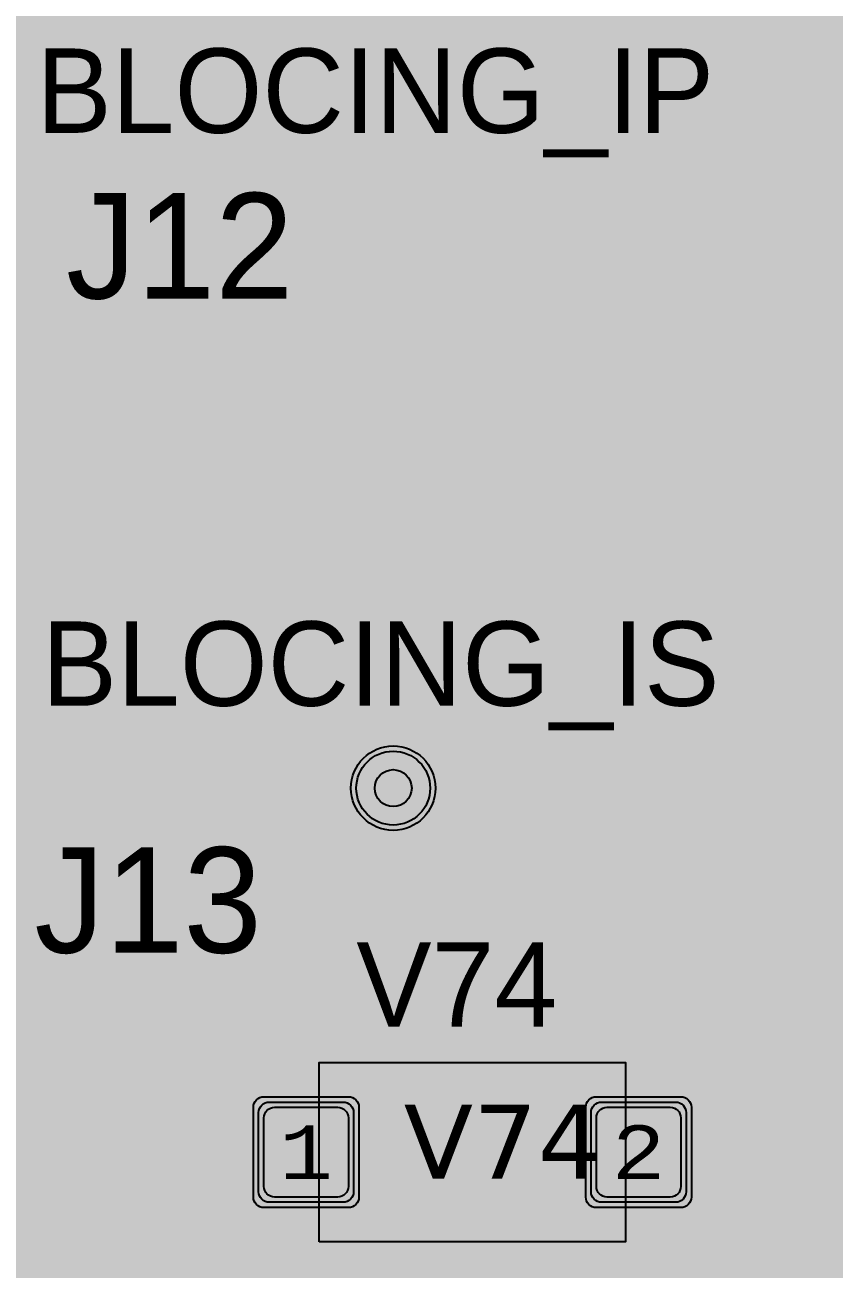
# Model space of a CAD drawing. Extents: x -28 to 199, y -61 to 255.
# Drawn here: x 140.01 to 147.68, y 174.64 to 186.43 of the extents above; entities that cross this region are included whole.
import ezdxf
from ezdxf.enums import TextEntityAlignment as Align

# ---------------------------------------------------------------- set-up
doc = ezdxf.new("R2010")
doc.units = 0
doc.header["$MEASUREMENT"] = 0
for name, color, linetype in [('ASSEMBLY_OUTLINES_TOP', 102, 'CONTINUOUS'), ('ASSEMBLY_PART_NUMBERS_TOP', 102, 'CONTINUOUS'), ('ASSEMBLY_REF_DES_TOP', 102, 'CONTINUOUS'), ('DRILL_DRAWING', 21, 'CONTINUOUS'), ('GENERATED_SILKSCREEN_TOP', 140, 'CONTINUOUS'), ('PART_PADS_SMD_TOP', 150, 'CONTINUOUS'), ('PIN_NUMBERS_BTM', 8, 'CONTINUOUS'), ('PIN_NUMBERS_TOP', 8, 'CONTINUOUS'), ('PLACEMENT_OUTLINES_TOP', 130, 'CONTINUOUS'), ('PLANE_DATA_LAYER_BOTTOM', 10, 'CONTINUOUS'), ('PLANE_DATA_LAYER_TOP', 150, 'CONTINUOUS'), ('PLANE_SHAPES_LAYER_2', 230, 'CONTINUOUS'), ('PLANE_SHAPES_LAYER_3', 81, 'CONTINUOUS'), ('PLANE_SHAPES_LAYER_BOTTOM', 10, 'CONTINUOUS'), ('PLANE_SHAPES_LAYER_TOP', 150, 'CONTINUOUS'), ('SILKSCREEN_OUTLINES_TOP', 150, 'CONTINUOUS'), ('SILKSCREEN_REF_DES_TOP', 150, 'CONTINUOUS'), ('SOLDERMASK_PADS_TOP', 180, 'CONTINUOUS'), ('SOLDERPASTE_PADS_TOP', 180, 'CONTINUOUS'), ('TRACES_LAYER_2', 230, 'CONTINUOUS'), ('TRACES_LAYER_3', 81, 'CONTINUOUS'), ('TRACES_LAYER_BOTTOM', 10, 'CONTINUOUS'), ('TRACES_LAYER_TOP', 150, 'CONTINUOUS'), ('VIA_HOLES_LAYER_2', 30, 'CONTINUOUS'), ('VIA_HOLES_LAYER_3', 30, 'CONTINUOUS'), ('VIA_HOLES_LAYER_BOTTOM', 30, 'CONTINUOUS'), ('VIA_HOLES_LAYER_TOP', 30, 'CONTINUOUS'), ('VIA_PADS_LAYER_2', 230, 'CONTINUOUS'), ('VIA_PADS_LAYER_3', 81, 'CONTINUOUS'), ('VIA_PADS_LAYER_BOTTOM', 10, 'CONTINUOUS'), ('VIA_PADS_LAYER_TOP', 150, 'CONTINUOUS')]:
    doc.layers.add(name, color=color, linetype=linetype)
doc.styles.add('COURIER_NEW', font='COUR.TTF')
doc.styles.add('VERDANA', font='verdana.TTF')
doc.styles.add('VERIBEST_GERBER_0', font='txt')

msp = doc.modelspace()

# ---------------------------------------------------------------- hatches: boundary and pattern name
at = {"layer": 'PLANE_DATA_LAYER_BOTTOM'}
h = msp.add_hatch(color=256, dxfattribs=at)
h.paths.add_polyline_path([(149, 169.0762, -0.41421356), (148.9238, 169), (147.00001, 169, 0.41421356), (147, 168.99999), (147, 168.9142, -0.41421356), (146.9238, 168.838), (146.91684, 168.838, 0.19891217), (146.65026, 168.72758), (143.945, 166.02232, -0.19891337), (143.89111, 166), (137.25001, 166), (137.25, 166, -0.14620386), (137.2082, 165.98751), (134.12581, 165.98751, 0.19891217), (133.85924, 165.87709), (133.75447, 165.77232, -0.19891337), (133.70058, 165.75), (130.8262, 165.75, -0.41421356), (130.75, 165.8262), (130.75, 166.24999, 0.41421356), (130.74999, 166.25), (120.25001, 166.25, 0.41421356), (120.25, 166.24999), (120.25, 164.5762, -0.41421356), (120.1738, 164.5), (119.75389, 164.5, -0.13857401), (119.71401, 164.51127, 0.28257151), (119.08599, 164.51127, -0.13857401), (119.04611, 164.5), (108.75001, 164.5, 0.41421356), (108.75, 164.49999), (108.75, 161.5762, -0.41421356), (108.6738, 161.5), (108.5762, 161.5, -0.41421356), (108.5, 161.5762), (108.5, 161.9, 0.41421356), (108.05, 162.35), (106.95, 162.35, 0.34178265), (106.51438, 162.01284, -0.44691524), (106.4135, 161.96073, 0.44387064), (105.62073, 161.55634, -0.33894713), (105.54716, 161.5), (94.5762, 161.5, -0.41421356), (94.5, 161.5762), (94.5, 164.71207, -0.19890996), (94.52232, 164.76595), (99.85355, 170.09719, 0.19891222), (100, 170.45074), (100, 172.1738, -0.41421356), (100.0762, 172.25), (130.74999, 172.25, 0.41421356), (130.75, 172.25001), (130.75, 194.11718, -0.19890996), (130.77232, 194.17106), (131.34475, 194.7435, 0.19891219), (131.46923, 195.04402), (131.46923, 198.37998, 0.19891219), (131.34475, 198.6805), (130.77232, 199.25294, -0.19890996), (130.75, 199.30682), (130.75, 214.91474, -0.41421356), (130.8262, 214.99094), (147.27913, 214.99094, -0.19891337), (147.33301, 214.96862), (148.97768, 213.32395, -0.19890996), (149, 213.27007)], flags=0)
h.paths.add_polyline_path([(110.25, 165.75, -1), (112.25, 165.75, -1)], flags=0)
h.paths.add_polyline_path([(113.75, 169.75, -1), (116.75, 169.75, -1)], flags=0)
h.paths.add_polyline_path([(118.5, 169.75, -1), (121.5, 169.75, -1)], flags=0)
h.paths.add_polyline_path([(134.21, 170.75, 0.41421356), (134.46, 171), (134.46, 172.5, 0.41421356), (134.21, 172.75), (132.71, 172.75, 0.41421356), (132.46, 172.5), (132.46, 171, 0.41421356), (132.71, 170.75)], flags=0)
h.paths.add_polyline_path([(134.21, 177, 0.41421356), (134.46, 177.25), (134.46, 178.75, 0.41421356), (134.21, 179), (132.71, 179, 0.41421356), (132.46, 178.75), (132.46, 177.25, 0.41421356), (132.71, 177)], flags=0)
h.paths.add_polyline_path([(134.21, 183.25, 0.41421356), (134.46, 183.5), (134.46, 185, 0.41421356), (134.21, 185.25), (132.71, 185.25, 0.41421356), (132.46, 185), (132.46, 183.5, 0.41421356), (132.71, 183.25)], flags=0)
h.paths.add_polyline_path([(132.46, 190.5, -1), (134.46, 190.5, -1)], flags=0)
h.paths.add_polyline_path([(132.46, 196.75, -1), (134.46, 196.75, -1)], flags=0)
h.paths.add_polyline_path([(135, 171.75, -1), (137, 171.75, -1)], flags=0)
h.paths.add_polyline_path([(135, 178, -1), (137, 178, -1)], flags=0)
h.paths.add_polyline_path([(135, 184.25, -1), (137, 184.25, -1)], flags=0)
h.paths.add_polyline_path([(135, 190.5, -1), (137, 190.5, -1)], flags=0)
h.paths.add_polyline_path([(135, 196.75, -1), (137, 196.75, -1)], flags=0)
h.paths.add_polyline_path([(139.74999, 169, 0.41421356), (139.75, 169.00001), (139.75, 198.24999, 0.41421356), (139.74999, 198.25), (137.25001, 198.25, 0.41421356), (137.25, 198.24999), (137.25, 169.00001, 0.41421356), (137.25001, 169)], flags=0)
h.paths.add_polyline_path([(142.1, 210.3, -1), (143.3, 210.3, -1)], flags=0)
h.paths.add_polyline_path([(144.1, 179.2, 0.13857251), (144.01127, 179.51401, -0.13857401), (144, 179.55389), (144, 192.31415, 0.19891222), (143.85355, 192.6677), (142.11105, 194.4102, 0.04668463), (142.03933, 194.46965, -0.04668396), (142.02839, 194.47871), (141.90379, 194.60331, -0.13857289), (141.88356, 194.63948, 0.88907401), (140.7, 194.5), (140.7, 194.5, 0.34705113), (141.16052, 193.91644, -0.13857289), (141.19669, 193.89621), (141.3898, 193.70309, 0.04668463), (141.46153, 193.64364, -0.04668396), (141.47246, 193.63458), (142.97768, 192.12936, -0.19890996), (143, 192.07548), (143, 179.55389, -0.13857401), (142.98873, 179.51401, 0.13857251), (142.9, 179.2, 1)], flags=0)
h.paths.add_polyline_path([(143, 169, -1), (145, 169, -1)], flags=0)
h.paths.add_polyline_path([(145.3, 169.7, -1), (146.5, 169.7, -1)], flags=0)
h.paths.add_polyline_path([(144.5, 206.75, -1), (146.5, 206.75, -1)], flags=0)
h.paths.add_polyline_path([(145.6, 187.2, -1), (146.8, 187.2, -1)], flags=0)
h.paths.add_polyline_path([(148.11127, 212.58599, 0.13857251), (148.2, 212.9, 1), (147, 212.9, 0.13857251), (147.08873, 212.58599, -0.13857401), (147.1, 212.54611), (147.1, 211.35389, -0.13857401), (147.08873, 211.31401, 0.13857251), (147, 211, 1), (148.2, 211, 0.13857251), (148.11127, 211.31401, -0.13857401), (148.1, 211.35389), (148.1, 212.54611, -0.13857401)], flags=0)
h.paths.add_polyline_path([(145.75, 199.25, -1), (148.75, 199.25, -1)], flags=0)
h.paths.add_polyline_path([(146.55139, 201.67262, 6.59592457), (145.92262, 202.30139, -0.1217123), (145.93139, 202.2659), (145.93139, 202.2659, -0.5165322), (145.83004, 202.19397, 0.5165317), (144.5, 201.25), (144.5, 201.25, 1), (146.5, 201.25), (146.5, 201.25, 0.08428443), (146.44397, 201.58004, -0.68107273)], flags=0)
at = {"layer": 'PLANE_DATA_LAYER_TOP'}
h = msp.add_hatch(color=256, dxfattribs=at)
h.paths.add_polyline_path([(147.65, 177.0762, -0.41421356), (147.5738, 177), (143.2512, 177, -0.41421356), (143.175, 177.0762), (143.175, 178.57124, -0.52940839), (143.27924, 178.64209, 1.47113852), (143.27924, 179.75791, -0.52940839), (143.175, 179.82877), (143.175, 194.62174, 0.19891222), (143.02855, 194.97529), (140.90029, 197.10355, 0.18564963), (140.5723, 197.24935, -0.39930987), (140.5, 197.32545), (140.5, 198.24999, 0.41421356), (140.49999, 198.25), (137.25001, 198.25, 0.41421356), (137.25, 198.24999), (137.25, 170.5762, -0.41421356), (137.1738, 170.5), (136.80217, 170.5, -0.19891337), (136.74828, 170.52232), (136.50598, 170.76462, 0.00475173), (136.4992, 170.77128, -0.49438123), (136.51296, 170.89158, 0.26392665), (137, 171.75), (137, 171.75, 1.49846414), (135.29452, 171.04127, -0.19950571), (135.31696, 170.98727, -0.41421356), (135.24076, 170.91107), (134.53595, 170.91107, -0.41421356), (134.45975, 170.98727), (134.45975, 170.98727, -0.00975352), (134.45981, 170.99025, 0.0097598), (134.46, 171), (134.46, 172.5, 0.41421356), (134.21, 172.75), (132.71, 172.75, 0.41421356), (132.46, 172.5), (132.46, 171, 0.0097598), (132.46019, 170.99025, -0.00975352), (132.46025, 170.98727), (132.46025, 170.98727, -0.41421356), (132.38405, 170.91107), (131.5762, 170.91107, -0.41421356), (131.5, 170.98727), (131.5, 208.74999, 0.41421356), (131.49999, 208.75), (122.5762, 208.75, -0.41421356), (122.5, 208.8262), (122.5, 214.853, -0.41421356), (122.5762, 214.9292), (135.10597, 214.9292, -0.19891337), (135.15985, 214.90688), (141.42028, 208.64645, 0.19891222), (141.77384, 208.5), (142.4238, 208.5, -0.41421356), (142.5, 208.4238), (142.5, 204.00001, 0.41421356), (142.50001, 204), (143.3238, 204, -0.41421356), (143.4, 203.9238), (143.4, 199.51876, 0.19891222), (143.54645, 199.16521), (147.62768, 195.08397, -0.19890996), (147.65, 195.03009)], flags=0)
h.paths.add_polyline_path([(134.21, 177, 0.41421356), (134.46, 177.25), (134.46, 178.75, 0.41421356), (134.21, 179), (132.71, 179, 0.41421356), (132.46, 178.75), (132.46, 177.25, 0.41421356), (132.71, 177)], flags=0)
h.paths.add_polyline_path([(134.21, 183.25, 0.41421356), (134.46, 183.5), (134.46, 185, 0.41421356), (134.21, 185.25), (132.71, 185.25, 0.41421356), (132.46, 185), (132.46, 183.5, 0.41421356), (132.71, 183.25)], flags=0)
h.paths.add_polyline_path([(132.46, 190.5, -1), (134.46, 190.5, -1)], flags=0)
h.paths.add_polyline_path([(132.46, 196.75, -1), (134.46, 196.75, -1)], flags=0)
h.paths.add_polyline_path([(135, 178, -1), (137, 178, -1)], flags=0)
h.paths.add_polyline_path([(135, 184.25, -1), (137, 184.25, -1)], flags=0)
h.paths.add_polyline_path([(135, 190.5, -1), (137, 190.5, -1)], flags=0)
h.paths.add_polyline_path([(135, 196.75, -1), (137, 196.75, -1)], flags=0)
h.paths.add_polyline_path([(145.6, 187.2, -1), (146.8, 187.2, -1)], flags=0)
at = {"layer": 'PLANE_SHAPES_LAYER_2'}
h = msp.add_hatch(color=256, dxfattribs=at)
h.paths.add_polyline_path([(169.5, 129.25), (149.5, 129.25), (142.25, 122), (142.25, 90.5), (147.5, 90.5), (147.5, 80), (154, 80), (154, 69.25), (131.75, 69.25), (131.75, 73.25), (121.25, 73.25), (121.25, 81), (110.5, 81), (110.5, 125.75), (106.5, 125.75), (106.5, 128.75), (93.5, 128.75), (93.5, 120.25), (91.75, 120.25), (91.75, 121.5), (80, 121.5), (80, 118.25), (73.25, 118.25), (73.25, 124.5), (67.5, 124.5), (67.5, 128), (57.75, 128), (57.75, 120.25), (55.25, 120.25), (55.25, 121.5), (47.5, 121.5), (47.5, 119), (35, 119), (35, 134.75), (32.75, 134.75), (32.75, 159.75), (29.25, 159.75), (29.25, 175.25), (22.5, 175.25), (22.5, 195.25), (17.25, 195.25), (17.25, 198), (22.5, 198), (22.5, 216.5), (40.25, 216.5), (40.25, 235.5), (54.5, 235.5), (54.5, 254), (87.25, 254), (87.25, 236.25), (86.25, 236.25), (86.25, 228.75), (81, 228.75), (81, 218.75), (95.25, 218.75), (95.25, 194.5), (87, 194.5), (87, 172), (131.1, 172), (131.1, 208.75), (115.5, 208.75), (115.5, 213.75), (106.75, 213.75), (106.75, 218.75), (110.25, 222.25), (110.25, 226.25), (142.5, 226.25), (142.5, 221.5), (160.5, 221.5), (160.5, 240.75), (169.5, 240.75)])
h.paths.add_polyline_path([(35.5, 149.5), (41.75, 149.5), (41.75, 152), (39.25, 152), (39.25, 154), (37.75, 154), (37.75, 152), (35.5, 152)], flags=16)
h.paths.add_polyline_path([(37.5, 125.75), (37.5, 128.75), (42.75, 128.75), (42.75, 125.75)], flags=16)
h.paths.add_polyline_path([(52, 127.75), (52, 130.75), (54.25, 130.75), (54.25, 127.75)], flags=16)
h.paths.add_polyline_path([(50.75, 219.5), (50.75, 226.5), (71.75, 226.5), (71.75, 219.5)], flags=16)
h.paths.add_polyline_path([(66.5, 150.75), (66.5, 177.5), (72.25, 177.5), (72.25, 150.75)], flags=16)
h.paths.add_polyline_path([(47.25, 185.25), (73, 185.25), (73, 188.25), (70.25, 188.25), (70.25, 191), (47.25, 191)], flags=16)
h.paths.add_polyline_path([(84.5, 208), (84.5, 212.75), (85, 212.75), (85, 208)], flags=16)
h.paths.add_polyline_path([(61.5, 137.25), (87.75, 137.25), (87.75, 140.5), (84.75, 140.5), (84.75, 143), (61.5, 143)], flags=16)
h.paths.add_polyline_path([(88.75, 127), (88.75, 130), (91, 130), (91, 127)], flags=16)
h.paths.add_polyline_path([(85.5, 130.25), (85.5, 132.5), (91, 132.5), (91, 130.25)], flags=16)
h.paths.add_polyline_path([(108.75, 142.25), (135.75, 142.25), (135.75, 145.75), (132.25, 145.75), (132.25, 149), (108.75, 149)], flags=16)
h.paths.add_polyline_path([(114.25, 126.75), (140.75, 126.75), (140.75, 129.75), (137.25, 129.75), (137.25, 133), (114.25, 133)], flags=16)
h.paths.add_polyline_path([(155.25, 180.25), (166.25, 180.25), (166.25, 186.25), (152.25, 186.25), (152.25, 183), (155.25, 183)], flags=16)
at = {"layer": 'PLANE_SHAPES_LAYER_3'}
h = msp.add_hatch(color=256, dxfattribs=at)
h.paths.add_polyline_path([(169.5, 129.25), (149.5, 129.25), (142.25, 122), (142.25, 90.5), (147.5, 90.5), (147.5, 80), (154, 80), (154, 69.25), (131.75, 69.25), (131.75, 73.25), (121.25, 73.25), (121.25, 81), (110.5, 81), (110.5, 125.75), (106.5, 125.75), (106.5, 128.75), (93.5, 128.75), (93.5, 120.25), (91.75, 120.25), (91.75, 121.5), (80, 121.5), (80, 118.25), (73.25, 118.25), (73.25, 124.5), (67.5, 124.5), (67.5, 127.75), (58.25, 127.75), (58.25, 130.25), (88.75, 130.25), (88.75, 127), (91, 127), (91, 132.5), (55, 132.5), (55, 131.25), (52, 131.25), (52, 127.75), (55, 127.75), (55, 127.25), (57.75, 127.25), (57.75, 120.25), (55.25, 120.25), (55.25, 121.5), (47.5, 121.5), (47.5, 119), (35, 119), (35, 134.75), (32.75, 134.75), (32.75, 159.75), (29.25, 159.75), (29.25, 175.25), (22.5, 175.25), (22.5, 195.25), (17.25, 195.25), (17.25, 198), (22.5, 198), (22.5, 216.5), (40.25, 216.5), (40.25, 235.5), (54.5, 235.5), (54.5, 254), (87.25, 254), (87.25, 236.25), (86.25, 236.25), (86.25, 228.75), (81, 228.75), (81, 218.75), (95.25, 218.75), (95.25, 194.5), (87, 194.5), (87, 172), (131.1, 172), (131.1, 208.75), (115.5, 208.75), (115.5, 213.75), (106.75, 213.75), (106.75, 218.75), (110.25, 222.25), (110.25, 226.25), (142.5, 226.25), (142.5, 221.5), (160.5, 221.5), (160.5, 240.75), (169.5, 240.75)])
h.paths.add_polyline_path([(35.5, 149.5), (41.75, 149.5), (41.75, 152), (39.25, 152), (39.25, 154), (37.75, 154), (37.75, 152), (35.5, 152)], flags=16)
h.paths.add_polyline_path([(37.5, 125.75), (37.5, 128.75), (42.75, 128.75), (42.75, 125.75)], flags=16)
h.paths.add_polyline_path([(50.75, 219.5), (50.75, 226.5), (71.75, 226.5), (71.75, 219.5)], flags=16)
h.paths.add_polyline_path([(66.5, 150.75), (66.5, 177.5), (72.25, 177.5), (72.25, 150.75)], flags=16)
h.paths.add_polyline_path([(47.25, 185.25), (73, 185.25), (73, 188.25), (70.25, 188.25), (70.25, 191), (47.25, 191)], flags=16)
h.paths.add_polyline_path([(84.5, 208), (84.5, 212.75), (85, 212.75), (85, 208)], flags=16)
h.paths.add_polyline_path([(61.5, 137.25), (87.75, 137.25), (87.75, 140.5), (84.75, 140.5), (84.75, 143), (61.5, 143)], flags=16)
h.paths.add_polyline_path([(108.75, 142.25), (135.75, 142.25), (135.75, 145.75), (132.25, 145.75), (132.25, 149), (108.75, 149)], flags=16)
h.paths.add_polyline_path([(114.25, 126.75), (140.75, 126.75), (140.75, 129.75), (137.25, 129.75), (137.25, 133), (114.25, 133)], flags=16)
h.paths.add_polyline_path([(155.25, 180.25), (166.25, 180.25), (166.25, 186.25), (152.25, 186.25), (152.25, 183), (155.25, 183)], flags=16)
at = {"layer": 'VIA_HOLES_LAYER_2'}
h = msp.add_hatch(color=256, dxfattribs=at)
edge = h.paths.add_edge_path()
edge.add_arc((143.5, 179.2), 0.175, 0, 360)
at = {"layer": 'VIA_HOLES_LAYER_3'}
h = msp.add_hatch(color=256, dxfattribs=at)
edge = h.paths.add_edge_path()
edge.add_arc((143.5, 179.2), 0.175, 0, 360)
at = {"layer": 'VIA_HOLES_LAYER_BOTTOM'}
h = msp.add_hatch(color=256, dxfattribs=at)
edge = h.paths.add_edge_path()
edge.add_arc((143.5, 179.2), 0.175, 0, 360)
at = {"layer": 'VIA_HOLES_LAYER_TOP'}
h = msp.add_hatch(color=256, dxfattribs=at)
edge = h.paths.add_edge_path()
edge.add_arc((143.5, 179.2), 0.175, 0, 360)

# ---------------------------------------------------------------- linework, layer by layer
at = {"layer": 'ASSEMBLY_OUTLINES_TOP'}
msp.add_lwpolyline([(142.8, 174.9), (142.8, 176.6), (145.7, 176.6), (145.7, 174.9)], close=True, dxfattribs=at)
at = {"layer": 'ASSEMBLY_OUTLINES_TOP', "const_width": 0.1}
msp.add_lwpolyline([(143.25, 176.5), (143.25, 175)], dxfattribs=at)
at = {"layer": 'GENERATED_SILKSCREEN_TOP', "const_width": 0.15}
for points in [[(143.9776, 185.4124), (143.9792, 185.406), (143.9832, 185.402), (143.988, 185.3996), (143.9936, 185.3988), (144, 185.3996), (144.0056, 185.402), (144.0096, 185.406), (144.0112, 185.4124), (144.0112, 186.1292), (144.5208, 185.4028), (144.5232, 185.3996), (144.5272, 185.398), (144.5312, 185.398), (144.536, 185.3996), (144.5416, 185.4012), (144.5464, 185.4036), (144.5488, 185.4076), (144.5496, 185.4124), (144.5496, 186.1804), (144.548, 186.186), (144.544, 186.1908), (144.5392, 186.1932), (144.5336, 186.194), (144.528, 186.1932), (144.5224, 186.1908), (144.5184, 186.186), (144.5176, 186.1804), (144.5176, 185.4636), (144.0072, 186.1892), (144.004, 186.1924), (144.0008, 186.194), (143.9968, 186.194), (143.9928, 186.1932), (143.9864, 186.1924), (143.9816, 186.19), (143.9792, 186.186), (143.9776, 186.1804), (143.9776, 185.4124)], [(140.7728, 186.0764), (140.6696, 186.1908), (140.664, 186.1948), (140.6584, 186.1964), (140.2432, 186.1964), (140.2376, 186.1948), (140.2328, 186.1908), (140.2288, 186.186), (140.2272, 186.1804), (140.2272, 185.8308), (140.2272, 185.8284), (140.2272, 185.826), (140.2272, 185.4124), (140.2288, 185.4068), (140.2328, 185.4012), (140.2376, 185.3972), (140.2432, 185.3964), (140.6632, 185.3964), (140.7944, 185.5108), (140.7976, 185.5156), (140.7992, 185.522), (140.7992, 185.6932), (140.6816, 185.826), (140.7656, 185.8932), (140.768, 185.8964), (140.7704, 185.9004), (140.772, 185.9044), (140.7728, 185.9068), (140.7728, 186.0764)], [(140.2608, 186.1636), (140.6504, 186.1636), (140.74, 186.0636), (140.74, 185.9156), (140.6512, 185.8444), (140.2608, 185.8444), (140.2608, 186.1636)], [(140.9832, 185.4124), (140.9848, 185.406), (140.9888, 185.402), (140.9936, 185.3972), (140.9992, 185.3964), (141.5392, 185.3964), (141.5448, 185.3972), (141.5496, 185.4012), (141.552, 185.4068), (141.5528, 185.4124), (141.552, 185.4188), (141.5496, 185.4244), (141.5448, 185.4276), (141.5392, 185.4292), (141.0168, 185.4292), (141.0168, 186.1804), (141.0152, 186.186), (141.0112, 186.1908), (141.0056, 186.1932), (140.9992, 186.194), (140.9936, 186.1932), (140.9888, 186.1908), (140.9848, 186.186), (140.9832, 186.1804), (140.9832, 185.4124)], [(142.3112, 186.0708), (142.3112, 185.522), (142.3104, 185.518), (142.3088, 185.5148), (142.308, 185.5116), (142.3056, 185.5092), (142.1712, 185.3996), (142.1672, 185.398), (142.1664, 185.3972), (142.1648, 185.3972), (142.1632, 185.3964), (142.1624, 185.3964), (142.1608, 185.3964), (141.8912, 185.3964), (141.888, 185.3972), (141.8848, 185.398), (141.8816, 185.3996), (141.7472, 185.5092), (141.744, 185.5116), (141.7424, 185.5148), (141.7408, 185.518), (141.74, 185.522), (141.74, 186.0708), (141.7408, 186.0748), (141.7424, 186.078), (141.744, 186.0796), (141.7456, 186.0812), (141.7472, 186.0836), (141.8816, 186.1932), (141.8848, 186.194), (141.8872, 186.1948), (141.888, 186.1956), (141.8912, 186.1964), (142.1608, 186.1964), (142.164, 186.1956), (142.1648, 186.1956), (142.1656, 186.1948), (142.168, 186.194), (142.1712, 186.1932), (142.3056, 186.0836), (142.3064, 186.0812), (142.308, 186.0804), (142.3088, 186.0796), (142.3088, 186.078), (142.3104, 186.0748), (142.3112, 186.0708)], [(141.7728, 186.0628), (141.7728, 185.53), (141.896, 185.4292), (142.1544, 185.4292), (142.2792, 185.53), (142.2792, 186.0628), (142.1544, 186.1636), (141.896, 186.1636), (141.7728, 186.0628)], [(142.6376, 185.3996), (142.5032, 185.5092), (142.4992, 185.5116), (142.4984, 185.5148), (142.4968, 185.518), (142.496, 185.522), (142.496, 186.0708), (142.4968, 186.0748), (142.4984, 186.078), (142.5, 186.0796), (142.5008, 186.0812), (142.5024, 186.0836), (142.6376, 186.1932), (142.64, 186.194), (142.6424, 186.1948), (142.6432, 186.1956), (142.6464, 186.1964), (142.916, 186.1964), (142.92, 186.1956), (142.9216, 186.1948), (142.924, 186.194), (142.9264, 186.1932), (143.0616, 186.0836), (143.0648, 186.0796), (143.0664, 186.0732), (143.0656, 186.0684), (143.064, 186.0644), (143.0616, 186.0612), (143.0576, 186.058), (143.0536, 186.0556), (143.0496, 186.0548), (143.0456, 186.0548), (143.0424, 186.0572), (142.9104, 186.1636), (142.652, 186.1636), (142.5288, 186.0628), (142.5288, 185.53), (142.652, 185.4292), (142.9104, 185.4292), (143.0424, 185.5356), (143.0456, 185.5372), (143.0496, 185.538), (143.0536, 185.5372), (143.0576, 185.5348), (143.0616, 185.5316), (143.064, 185.5276), (143.0656, 185.5228), (143.0664, 185.518), (143.0648, 185.5132), (143.0616, 185.5092), (142.9264, 185.3996), (142.9232, 185.398), (142.9224, 185.3972), (142.92, 185.3972), (142.9192, 185.3964), (142.9184, 185.3964), (142.916, 185.3964), (142.6464, 185.3964), (142.6432, 185.3972), (142.64, 185.398), (142.6376, 185.3996)], [(143.6776, 186.1636), (143.6832, 186.1652), (143.688, 186.1684), (143.6904, 186.174), (143.6912, 186.1796), (143.6904, 186.186), (143.688, 186.1916), (143.6832, 186.1956), (143.6776, 186.1964), (143.3656, 186.1964), (143.3592, 186.1956), (143.356, 186.1916), (143.3536, 186.186), (143.3528, 186.1796), (143.3536, 186.174), (143.356, 186.1684), (143.3592, 186.1652), (143.3656, 186.1636), (143.5056, 186.1636), (143.5056, 185.43), (143.3656, 185.43), (143.3592, 185.4284), (143.356, 185.4244), (143.3536, 185.4188), (143.3528, 185.4124), (143.3536, 185.4068), (143.356, 185.4012), (143.3592, 185.398), (143.3656, 185.3964), (143.6776, 185.3964), (143.6832, 185.398), (143.688, 185.4012), (143.6904, 185.4068), (143.6912, 185.4124), (143.6904, 185.4188), (143.688, 185.4244), (143.6832, 185.4284), (143.6776, 185.43), (143.5368, 185.43), (143.5368, 186.1636), (143.6776, 186.1636)], [(145.1656, 186.1932), (145.3, 186.0836), (145.304, 186.0796), (145.3048, 186.0732), (145.304, 186.0684), (145.3024, 186.0644), (145.3, 186.0612), (145.296, 186.058), (145.292, 186.0556), (145.288, 186.0548), (145.284, 186.0548), (145.2808, 186.0572), (145.1496, 186.1636), (144.8904, 186.1636), (144.7672, 186.0628), (144.7672, 185.53), (144.8904, 185.4292), (145.1488, 185.4292), (145.2736, 185.53), (145.2736, 185.726), (145.1544, 185.726), (145.1488, 185.7276), (145.1448, 185.7308), (145.1416, 185.7364), (145.1408, 185.742), (145.1416, 185.7476), (145.1448, 185.7524), (145.1488, 185.7564), (145.1544, 185.758), (145.2896, 185.758), (145.296, 185.7564), (145.3008, 185.7532), (145.3048, 185.7484), (145.3056, 185.742), (145.3056, 185.522), (145.3048, 185.518), (145.3032, 185.5156), (145.3024, 185.5116), (145.3, 185.5092), (145.1656, 185.3996), (145.1616, 185.398), (145.1608, 185.3972), (145.1592, 185.3972), (145.1576, 185.3964), (145.1568, 185.3964), (145.1552, 185.3964), (144.8856, 185.3964), (144.8824, 185.3972), (144.8792, 185.398), (144.876, 185.3996), (144.7416, 185.5092), (144.74, 185.5108), (144.7384, 185.5116), (144.7368, 185.514), (144.7352, 185.5196), (144.7344, 185.522), (144.7344, 186.0708), (144.7352, 186.074), (144.7368, 186.0764), (144.7384, 186.0796), (144.7416, 186.0836), (144.876, 186.1932), (144.8792, 186.194), (144.8816, 186.1948), (144.8824, 186.1956), (144.8856, 186.1964), (145.1552, 186.1964), (145.1584, 186.1956), (145.1592, 186.1956), (145.16, 186.1948), (145.1624, 186.194), (145.1656, 186.1932)], [(146.6704, 186.1636), (146.676, 186.1652), (146.6808, 186.1684), (146.6832, 186.174), (146.684, 186.1796), (146.6832, 186.186), (146.6808, 186.1916), (146.676, 186.1956), (146.6704, 186.1964), (146.3584, 186.1964), (146.352, 186.1956), (146.3488, 186.1916), (146.3464, 186.186), (146.3456, 186.1796), (146.3464, 186.174), (146.3488, 186.1684), (146.352, 186.1652), (146.3584, 186.1636), (146.4984, 186.1636), (146.4984, 185.43), (146.3584, 185.43), (146.352, 185.4284), (146.3488, 185.4244), (146.3464, 185.4188), (146.3456, 185.4124), (146.3464, 185.4068), (146.3488, 185.4012), (146.352, 185.398), (146.3584, 185.3964), (146.6704, 185.3964), (146.676, 185.398), (146.6808, 185.4012), (146.6832, 185.4068), (146.684, 185.4124), (146.6832, 185.4188), (146.6808, 185.4244), (146.676, 185.4284), (146.6704, 185.43), (146.5296, 185.43), (146.5296, 186.1636), (146.6704, 186.1636)], [(147.5376, 185.8924), (147.54, 185.894), (147.5408, 185.898), (147.5432, 185.902), (147.5432, 185.906), (147.5432, 186.0708), (147.5432, 186.0748), (147.5408, 186.0772), (147.5408, 186.0796), (147.54, 186.0804), (147.5392, 186.0812), (147.5376, 186.0828), (147.4016, 186.1932), (147.3976, 186.1948), (147.3944, 186.1956), (147.3912, 186.1964), (146.988, 186.1964), (146.9808, 186.1948), (146.976, 186.1908), (146.972, 186.186), (146.9704, 186.1804), (146.9704, 185.4124), (146.972, 185.406), (146.976, 185.402), (146.9808, 185.3996), (146.9864, 185.3988), (146.9928, 185.3996), (146.9984, 185.402), (147.0024, 185.406), (147.004, 185.4124), (147.004, 185.7804), (147.3912, 185.7804), (147.3968, 185.7812), (147.3992, 185.782), (147.4, 185.782), (147.4016, 185.7828), (147.5376, 185.8924)], [(147.004, 186.1636), (147.3864, 186.1636), (147.5112, 186.0628), (147.5112, 185.914), (147.3864, 185.8124), (147.004, 185.8124), (147.004, 186.1636)], [(140.2608, 185.8116), (140.6496, 185.8116), (140.7672, 185.6796), (140.7672, 185.5292), (140.6512, 185.4292), (140.2608, 185.4292), (140.2608, 185.8116)], [(145.508, 185.4236), (146.0544, 185.4236), (146.06, 185.4228), (146.064, 185.4196), (146.0664, 185.4156), (146.0664, 185.4108), (146.0656, 185.4044), (146.064, 185.4004), (146.06, 185.3972), (146.0544, 185.3964), (145.508, 185.3964), (145.5024, 185.3972), (145.4984, 185.4004), (145.496, 185.4044), (145.4952, 185.4108), (145.496, 185.4156), (145.4976, 185.4196), (145.5016, 185.4228), (145.508, 185.4236)], [(140.57, 183.996), (140.564, 184), (140.556, 184), (140.549, 183.998), (140.543, 183.993), (140.538, 183.987), (140.536, 183.98), (140.536, 183.972), (140.54, 183.966), (140.674, 183.829), (140.679, 183.826), (140.684, 183.825), (140.687, 183.823), (140.69, 183.823), (140.892, 183.823), (140.897, 183.824), (140.902, 183.827), (140.904, 183.828), (140.905, 183.829), (140.906, 183.83), (140.909, 183.832), (141.009, 183.969), (141.011, 183.973), (141.012, 183.975), (141.013, 183.977), (141.013, 183.98), (141.013, 184.782), (141.229, 184.782), (141.236, 184.784), (141.242, 184.788), (141.245, 184.795), (141.246, 184.802), (141.245, 184.81), (141.242, 184.817), (141.236, 184.822), (141.229, 184.823), (140.723, 184.823), (140.716, 184.822), (140.71, 184.817), (140.707, 184.81), (140.706, 184.802), (140.707, 184.795), (140.71, 184.788), (140.716, 184.784), (140.723, 184.782), (140.973, 184.782), (140.973, 183.987), (140.882, 183.865), (140.699, 183.865), (140.57, 183.996)], [(141.624, 183.864), (141.616, 183.862), (141.612, 183.858), (141.609, 183.851), (141.608, 183.843), (141.609, 183.836), (141.612, 183.829), (141.616, 183.824), (141.624, 183.823), (142.014, 183.823), (142.021, 183.824), (142.027, 183.829), (142.03, 183.836), (142.031, 183.843), (142.03, 183.851), (142.027, 183.858), (142.021, 183.862), (142.014, 183.864), (141.838, 183.864), (141.838, 184.803), (141.837, 184.81), (141.834, 184.815), (141.829, 184.818), (141.822, 184.819), (141.817, 184.82), (141.812, 184.82), (141.808, 184.818), (141.804, 184.814), (141.609, 184.54), (141.606, 184.533), (141.606, 184.526), (141.609, 184.52), (141.614, 184.515), (141.62, 184.511), (141.627, 184.509), (141.631, 184.509), (141.634, 184.51), (141.639, 184.516), (141.799, 184.74), (141.799, 183.864), (141.624, 183.864)], [(142.929, 184.819), (143.097, 184.682), (143.1, 184.677), (143.101, 184.673), (143.103, 184.67), (143.104, 184.666), (143.104, 184.529), (143.103, 184.525), (143.101, 184.519), (143.1, 184.514), (143.097, 184.512), (142.431, 183.971), (142.431, 183.864), (143.084, 183.864), (143.091, 183.862), (143.097, 183.858), (143.1, 183.851), (143.101, 183.843), (143.1, 183.836), (143.097, 183.829), (143.091, 183.825), (143.084, 183.823), (142.41, 183.823), (142.402, 183.825), (142.397, 183.83), (142.392, 183.835), (142.39, 183.843), (142.39, 183.98), (142.391, 183.983), (142.393, 183.99), (142.395, 183.993), (142.397, 183.995), (142.399, 183.997), (143.064, 184.539), (143.064, 184.656), (142.908, 184.782), (142.585, 184.782), (142.422, 184.649), (142.415, 184.647), (142.408, 184.648), (142.402, 184.651), (142.398, 184.657), (142.394, 184.663), (142.393, 184.67), (142.393, 184.674), (142.394, 184.677), (142.399, 184.682), (142.567, 184.819), (142.571, 184.82), (142.574, 184.821), (142.575, 184.822), (142.579, 184.823), (142.916, 184.823), (142.92, 184.822), (142.921, 184.822), (142.922, 184.821), (142.925, 184.82), (142.929, 184.819)], [(144.0276, 179.9824), (144.0292, 179.976), (144.0332, 179.972), (144.038, 179.9696), (144.0436, 179.9688), (144.05, 179.9696), (144.0556, 179.972), (144.0596, 179.976), (144.0612, 179.9824), (144.0612, 180.6992), (144.5708, 179.9728), (144.5732, 179.9696), (144.5772, 179.968), (144.5812, 179.968), (144.586, 179.9696), (144.5916, 179.9712), (144.5964, 179.9736), (144.5988, 179.9776), (144.5996, 179.9824), (144.5996, 180.7504), (144.598, 180.756), (144.594, 180.7608), (144.5892, 180.7632), (144.5836, 180.764), (144.578, 180.7632), (144.5724, 180.7608), (144.5684, 180.756), (144.5676, 180.7504), (144.5676, 180.0336), (144.0572, 180.7592), (144.054, 180.7624), (144.0508, 180.764), (144.0468, 180.764), (144.0428, 180.7632), (144.0364, 180.7624), (144.0316, 180.76), (144.0292, 180.756), (144.0276, 180.7504), (144.0276, 179.9824)], [(140.8228, 180.6464), (140.7196, 180.7608), (140.714, 180.7648), (140.7084, 180.7664), (140.2932, 180.7664), (140.2876, 180.7648), (140.2828, 180.7608), (140.2788, 180.756), (140.2772, 180.7504), (140.2772, 180.4008), (140.2772, 180.3984), (140.2772, 180.396), (140.2772, 179.9824), (140.2788, 179.9768), (140.2828, 179.9712), (140.2876, 179.9672), (140.2932, 179.9664), (140.7132, 179.9664), (140.8444, 180.0808), (140.8476, 180.0856), (140.8492, 180.092), (140.8492, 180.2632), (140.7316, 180.396), (140.8156, 180.4632), (140.818, 180.4664), (140.8204, 180.4704), (140.822, 180.4744), (140.8228, 180.4768), (140.8228, 180.6464)], [(140.3108, 180.7336), (140.7004, 180.7336), (140.79, 180.6336), (140.79, 180.4856), (140.7012, 180.4144), (140.3108, 180.4144), (140.3108, 180.7336)], [(141.0332, 179.9824), (141.0348, 179.976), (141.0388, 179.972), (141.0436, 179.9672), (141.0492, 179.9664), (141.5892, 179.9664), (141.5948, 179.9672), (141.5996, 179.9712), (141.602, 179.9768), (141.6028, 179.9824), (141.602, 179.9888), (141.5996, 179.9944), (141.5948, 179.9976), (141.5892, 179.9992), (141.0668, 179.9992), (141.0668, 180.7504), (141.0652, 180.756), (141.0612, 180.7608), (141.0556, 180.7632), (141.0492, 180.764), (141.0436, 180.7632), (141.0388, 180.7608), (141.0348, 180.756), (141.0332, 180.7504), (141.0332, 179.9824)], [(142.3612, 180.6408), (142.3612, 180.092), (142.3604, 180.088), (142.3588, 180.0848), (142.358, 180.0816), (142.3556, 180.0792), (142.2212, 179.9696), (142.2172, 179.968), (142.2164, 179.9672), (142.2148, 179.9672), (142.2132, 179.9664), (142.2124, 179.9664), (142.2108, 179.9664), (141.9412, 179.9664), (141.938, 179.9672), (141.9348, 179.968), (141.9316, 179.9696), (141.7972, 180.0792), (141.794, 180.0816), (141.7924, 180.0848), (141.7908, 180.088), (141.79, 180.092), (141.79, 180.6408), (141.7908, 180.6448), (141.7924, 180.648), (141.794, 180.6496), (141.7956, 180.6512), (141.7972, 180.6536), (141.9316, 180.7632), (141.9348, 180.764), (141.9372, 180.7648), (141.938, 180.7656), (141.9412, 180.7664), (142.2108, 180.7664), (142.214, 180.7656), (142.2148, 180.7656), (142.2156, 180.7648), (142.218, 180.764), (142.2212, 180.7632), (142.3556, 180.6536), (142.3564, 180.6512), (142.358, 180.6504), (142.3588, 180.6496), (142.3588, 180.648), (142.3604, 180.6448), (142.3612, 180.6408)], [(141.8228, 180.6328), (141.8228, 180.1), (141.946, 179.9992), (142.2044, 179.9992), (142.3292, 180.1), (142.3292, 180.6328), (142.2044, 180.7336), (141.946, 180.7336), (141.8228, 180.6328)], [(142.6876, 179.9696), (142.5532, 180.0792), (142.5492, 180.0816), (142.5484, 180.0848), (142.5468, 180.088), (142.546, 180.092), (142.546, 180.6408), (142.5468, 180.6448), (142.5484, 180.648), (142.55, 180.6496), (142.5508, 180.6512), (142.5524, 180.6536), (142.6876, 180.7632), (142.69, 180.764), (142.6924, 180.7648), (142.6932, 180.7656), (142.6964, 180.7664), (142.966, 180.7664), (142.97, 180.7656), (142.9716, 180.7648), (142.974, 180.764), (142.9764, 180.7632), (143.1116, 180.6536), (143.1148, 180.6496), (143.1164, 180.6432), (143.1156, 180.6384), (143.114, 180.6344), (143.1116, 180.6312), (143.1076, 180.628), (143.1036, 180.6256), (143.0996, 180.6248), (143.0956, 180.6248), (143.0924, 180.6272), (142.9604, 180.7336), (142.702, 180.7336), (142.5788, 180.6328), (142.5788, 180.1), (142.702, 179.9992), (142.9604, 179.9992), (143.0924, 180.1056), (143.0956, 180.1072), (143.0996, 180.108), (143.1036, 180.1072), (143.1076, 180.1048), (143.1116, 180.1016), (143.114, 180.0976), (143.1156, 180.0928), (143.1164, 180.088), (143.1148, 180.0832), (143.1116, 180.0792), (142.9764, 179.9696), (142.9732, 179.968), (142.9724, 179.9672), (142.97, 179.9672), (142.9692, 179.9664), (142.9684, 179.9664), (142.966, 179.9664), (142.6964, 179.9664), (142.6932, 179.9672), (142.69, 179.968), (142.6876, 179.9696)], [(143.7276, 180.7336), (143.7332, 180.7352), (143.738, 180.7384), (143.7404, 180.744), (143.7412, 180.7496), (143.7404, 180.756), (143.738, 180.7616), (143.7332, 180.7656), (143.7276, 180.7664), (143.4156, 180.7664), (143.4092, 180.7656), (143.406, 180.7616), (143.4036, 180.756), (143.4028, 180.7496), (143.4036, 180.744), (143.406, 180.7384), (143.4092, 180.7352), (143.4156, 180.7336), (143.5556, 180.7336), (143.5556, 180), (143.4156, 180), (143.4092, 179.9984), (143.406, 179.9944), (143.4036, 179.9888), (143.4028, 179.9824), (143.4036, 179.9768), (143.406, 179.9712), (143.4092, 179.968), (143.4156, 179.9664), (143.7276, 179.9664), (143.7332, 179.968), (143.738, 179.9712), (143.7404, 179.9768), (143.7412, 179.9824), (143.7404, 179.9888), (143.738, 179.9944), (143.7332, 179.9984), (143.7276, 180), (143.5868, 180), (143.5868, 180.7336), (143.7276, 180.7336)], [(145.2156, 180.7632), (145.35, 180.6536), (145.354, 180.6496), (145.3548, 180.6432), (145.354, 180.6384), (145.3524, 180.6344), (145.35, 180.6312), (145.346, 180.628), (145.342, 180.6256), (145.338, 180.6248), (145.334, 180.6248), (145.3308, 180.6272), (145.1996, 180.7336), (144.9404, 180.7336), (144.8172, 180.6328), (144.8172, 180.1), (144.9404, 179.9992), (145.1988, 179.9992), (145.3236, 180.1), (145.3236, 180.296), (145.2044, 180.296), (145.1988, 180.2976), (145.1948, 180.3008), (145.1916, 180.3064), (145.1908, 180.312), (145.1916, 180.3176), (145.1948, 180.3224), (145.1988, 180.3264), (145.2044, 180.328), (145.3396, 180.328), (145.346, 180.3264), (145.3508, 180.3232), (145.3548, 180.3184), (145.3556, 180.312), (145.3556, 180.092), (145.3548, 180.088), (145.3532, 180.0856), (145.3524, 180.0816), (145.35, 180.0792), (145.2156, 179.9696), (145.2116, 179.968), (145.2108, 179.9672), (145.2092, 179.9672), (145.2076, 179.9664), (145.2068, 179.9664), (145.2052, 179.9664), (144.9356, 179.9664), (144.9324, 179.9672), (144.9292, 179.968), (144.926, 179.9696), (144.7916, 180.0792), (144.79, 180.0808), (144.7884, 180.0816), (144.7868, 180.084), (144.7852, 180.0896), (144.7844, 180.092), (144.7844, 180.6408), (144.7852, 180.644), (144.7868, 180.6464), (144.7884, 180.6496), (144.7916, 180.6536), (144.926, 180.7632), (144.9292, 180.764), (144.9316, 180.7648), (144.9324, 180.7656), (144.9356, 180.7664), (145.2052, 180.7664), (145.2084, 180.7656), (145.2092, 180.7656), (145.21, 180.7648), (145.2124, 180.764), (145.2156, 180.7632)], [(146.7204, 180.7336), (146.726, 180.7352), (146.7308, 180.7384), (146.7332, 180.744), (146.734, 180.7496), (146.7332, 180.756), (146.7308, 180.7616), (146.726, 180.7656), (146.7204, 180.7664), (146.4084, 180.7664), (146.402, 180.7656), (146.3988, 180.7616), (146.3964, 180.756), (146.3956, 180.7496), (146.3964, 180.744), (146.3988, 180.7384), (146.402, 180.7352), (146.4084, 180.7336), (146.5484, 180.7336), (146.5484, 180), (146.4084, 180), (146.402, 179.9984), (146.3988, 179.9944), (146.3964, 179.9888), (146.3956, 179.9824), (146.3964, 179.9768), (146.3988, 179.9712), (146.402, 179.968), (146.4084, 179.9664), (146.7204, 179.9664), (146.726, 179.968), (146.7308, 179.9712), (146.7332, 179.9768), (146.734, 179.9824), (146.7332, 179.9888), (146.7308, 179.9944), (146.726, 179.9984), (146.7204, 180), (146.5796, 180), (146.5796, 180.7336), (146.7204, 180.7336)], [(147.4516, 180.38), (147.5868, 180.2704), (147.5892, 180.2672), (147.59, 180.2632), (147.5908, 180.2608), (147.5916, 180.2584), (147.5924, 180.2568), (147.5924, 180.092), (147.5916, 180.0896), (147.59, 180.084), (147.5892, 180.0824), (147.5868, 180.0792), (147.4524, 179.9696), (147.4484, 179.968), (147.4476, 179.9672), (147.446, 179.9672), (147.4444, 179.9664), (147.4436, 179.9664), (147.442, 179.9664), (147.1724, 179.9664), (147.1692, 179.9672), (147.166, 179.968), (147.1628, 179.9696), (147.0284, 180.0792), (147.0244, 180.0832), (147.0236, 180.0856), (147.0236, 180.088), (147.0244, 180.0936), (147.0276, 180.0992), (147.0308, 180.1032), (147.0356, 180.1064), (147.0412, 180.1072), (147.0468, 180.1056), (147.1772, 179.9992), (147.4356, 179.9992), (147.5604, 180.1), (147.5604, 180.2488), (147.4356, 180.3504), (147.1724, 180.3504), (147.1692, 180.3504), (147.1652, 180.3512), (147.1628, 180.3528), (147.0284, 180.4624), (147.0268, 180.4632), (147.0252, 180.4648), (147.0236, 180.4672), (147.022, 180.4728), (147.0212, 180.476), (147.0212, 180.6408), (147.022, 180.6448), (147.0236, 180.648), (147.0252, 180.6496), (147.0268, 180.6512), (147.0284, 180.6536), (147.1628, 180.7632), (147.166, 180.764), (147.1684, 180.7648), (147.1692, 180.7656), (147.1724, 180.7664), (147.442, 180.7664), (147.4452, 180.7656), (147.4468, 180.7648), (147.4492, 180.764), (147.4516, 180.7632), (147.5524, 180.6808), (147.5564, 180.6768), (147.558, 180.672), (147.5572, 180.6664), (147.5548, 180.6608), (147.5508, 180.6568), (147.5452, 180.6536), (147.5388, 180.6528), (147.5332, 180.6544), (147.4372, 180.7336), (147.1772, 180.7336), (147.054, 180.6328), (147.054, 180.484), (147.1772, 180.3824), (147.442, 180.3824), (147.4452, 180.3816), (147.4484, 180.3808), (147.4516, 180.38)], [(140.3108, 180.3816), (140.6996, 180.3816), (140.8172, 180.2496), (140.8172, 180.0992), (140.7012, 179.9992), (140.3108, 179.9992), (140.3108, 180.3816)], [(145.558, 179.9936), (146.1044, 179.9936), (146.11, 179.9928), (146.114, 179.9896), (146.1164, 179.9856), (146.1164, 179.9808), (146.1156, 179.9744), (146.114, 179.9704), (146.11, 179.9672), (146.1044, 179.9664), (145.558, 179.9664), (145.5524, 179.9672), (145.5484, 179.9704), (145.546, 179.9744), (145.5452, 179.9808), (145.546, 179.9856), (145.5476, 179.9896), (145.5516, 179.9928), (145.558, 179.9936)], [(141.324, 177.664), (141.316, 177.662), (141.312, 177.658), (141.309, 177.651), (141.308, 177.643), (141.309, 177.636), (141.312, 177.629), (141.316, 177.624), (141.324, 177.623), (141.714, 177.623), (141.721, 177.624), (141.727, 177.629), (141.73, 177.636), (141.731, 177.643), (141.73, 177.651), (141.727, 177.658), (141.721, 177.662), (141.714, 177.664), (141.538, 177.664), (141.538, 178.603), (141.537, 178.61), (141.534, 178.615), (141.529, 178.618), (141.522, 178.619), (141.517, 178.62), (141.512, 178.62), (141.508, 178.618), (141.504, 178.614), (141.309, 178.34), (141.306, 178.333), (141.306, 178.326), (141.309, 178.32), (141.314, 178.315), (141.32, 178.311), (141.327, 178.309), (141.331, 178.309), (141.334, 178.31), (141.339, 178.316), (141.499, 178.54), (141.499, 177.664), (141.324, 177.664)], [(140.27, 177.796), (140.264, 177.8), (140.256, 177.8), (140.249, 177.798), (140.243, 177.793), (140.238, 177.787), (140.236, 177.78), (140.236, 177.772), (140.24, 177.766), (140.374, 177.629), (140.379, 177.626), (140.384, 177.625), (140.387, 177.623), (140.39, 177.623), (140.592, 177.623), (140.597, 177.624), (140.602, 177.627), (140.604, 177.628), (140.605, 177.629), (140.606, 177.63), (140.609, 177.632), (140.709, 177.769), (140.711, 177.773), (140.712, 177.775), (140.713, 177.777), (140.713, 177.78), (140.713, 178.582), (140.929, 178.582), (140.936, 178.584), (140.942, 178.588), (140.945, 178.595), (140.946, 178.602), (140.945, 178.61), (140.942, 178.617), (140.936, 178.622), (140.929, 178.623), (140.423, 178.623), (140.416, 178.622), (140.41, 178.617), (140.407, 178.61), (140.406, 178.602), (140.407, 178.595), (140.41, 178.588), (140.416, 178.584), (140.423, 178.582), (140.673, 178.582), (140.673, 177.787), (140.582, 177.665), (140.399, 177.665), (140.27, 177.796)], [(142.267, 177.627), (142.098, 177.764), (142.093, 177.769), (142.092, 177.775), (142.093, 177.782), (142.097, 177.789), (142.102, 177.794), (142.108, 177.798), (142.115, 177.799), (142.122, 177.797), (142.285, 177.664), (142.608, 177.664), (142.764, 177.79), (142.764, 177.976), (142.61, 178.103), (142.444, 178.103), (142.436, 178.105), (142.431, 178.109), (142.428, 178.116), (142.427, 178.123), (142.428, 178.13), (142.431, 178.136), (142.436, 178.141), (142.444, 178.143), (142.61, 178.143), (142.764, 178.27), (142.764, 178.456), (142.608, 178.582), (142.285, 178.582), (142.122, 178.449), (142.115, 178.447), (142.108, 178.448), (142.102, 178.451), (142.097, 178.457), (142.093, 178.463), (142.092, 178.47), (142.093, 178.477), (142.098, 178.482), (142.267, 178.619), (142.27, 178.62), (142.273, 178.621), (142.274, 178.622), (142.278, 178.623), (142.615, 178.623), (142.62, 178.622), (142.622, 178.621), (142.625, 178.62), (142.628, 178.619), (142.797, 178.482), (142.8, 178.477), (142.801, 178.473), (142.803, 178.47), (142.804, 178.466), (142.804, 178.26), (142.803, 178.257), (142.801, 178.25), (142.8, 178.245), (142.797, 178.243), (142.65, 178.123), (142.797, 178.003), (142.798, 178.001), (142.8, 177.999), (142.801, 177.998), (142.801, 177.996), (142.803, 177.989), (142.804, 177.986), (142.804, 177.78), (142.803, 177.775), (142.801, 177.771), (142.8, 177.767), (142.797, 177.764), (142.628, 177.627), (142.624, 177.625), (142.623, 177.624), (142.62, 177.624), (142.619, 177.623), (142.618, 177.623), (142.615, 177.623), (142.278, 177.623), (142.274, 177.624), (142.27, 177.625), (142.267, 177.627)], [(144.8248, 177.2176), (145.2552, 177.6464), (145.2552, 177.2176), (144.8248, 177.2176)], [(143.5768, 176.9264), (143.5552, 176.9264), (143.5504, 176.9272), (143.5464, 176.9296), (143.5424, 176.9328), (143.5408, 176.9376), (143.2808, 177.7048), (143.28, 177.7112), (143.2824, 177.716), (143.2872, 177.72), (143.2928, 177.7232), (143.2984, 177.724), (143.304, 177.7232), (143.3088, 177.7208), (143.312, 177.7152), (143.5656, 176.9608), (143.8208, 177.7152), (143.824, 177.7208), (143.8288, 177.7232), (143.8344, 177.724), (143.84, 177.7232), (143.8456, 177.72), (143.8496, 177.716), (143.8512, 177.7112), (143.8504, 177.7048), (143.592, 176.9376), (143.5896, 176.9328), (143.5848, 176.9296), (143.5816, 176.9272), (143.5768, 176.9264)], [(144.124, 176.9504), (144.1224, 176.9448), (144.1232, 176.9392), (144.1272, 176.9344), (144.1312, 176.9312), (144.1368, 176.9296), (144.1424, 176.9288), (144.1472, 176.9304), (144.1512, 176.9352), (144.5824, 177.7024), (144.584, 177.7064), (144.584, 177.7096), (144.584, 177.7128), (144.5824, 177.716), (144.58, 177.7208), (144.5768, 177.724), (144.5728, 177.7256), (144.5688, 177.7264), (144.0288, 177.7264), (144.0232, 177.7248), (144.0192, 177.7208), (144.016, 177.716), (144.0152, 177.7096), (144.016, 177.704), (144.0192, 177.6984), (144.0232, 177.6944), (144.0288, 177.6936), (144.5416, 177.6936), (144.124, 176.9504)], [(145.2552, 176.9424), (145.256, 176.936), (145.26, 176.932), (145.2656, 176.9296), (145.2712, 176.9288), (145.2768, 176.9296), (145.2816, 176.932), (145.2856, 176.936), (145.2872, 176.9424), (145.2872, 177.1848), (145.3248, 177.1848), (145.3304, 177.1864), (145.3352, 177.1896), (145.3376, 177.1952), (145.3384, 177.2008), (145.3376, 177.2072), (145.3352, 177.2128), (145.3304, 177.2168), (145.3248, 177.2176), (145.2872, 177.2176), (145.2872, 177.688), (145.2864, 177.692), (145.284, 177.6952), (145.2808, 177.6984), (145.2768, 177.7008), (145.272, 177.7024), (145.2672, 177.7032), (145.2632, 177.7024), (145.2592, 177.6992), (144.7736, 177.2136), (144.7704, 177.2088), (144.7688, 177.204), (144.7696, 177.1992), (144.7728, 177.1936), (144.7744, 177.1896), (144.7776, 177.1872), (144.7808, 177.1856), (144.7848, 177.1848), (145.2552, 177.1848), (145.2552, 176.9424)]]:
    msp.add_lwpolyline(points, dxfattribs=at)
for points in [[(145.70001, 176.3), (145.7, 176.3), (145.7, 176.6), (142.8, 176.6), (142.8, 176.3), (142.79999, 176.3), (142.79999, 176.6, -0.41421356), (142.8, 176.60001), (145.7, 176.60001, -0.41421356), (145.70001, 176.6), (145.70001, 176.3)], [(145.70001, 174.9, -0.41421356), (145.7, 174.89999), (142.8, 174.89999, -0.41421356), (142.79999, 174.9), (142.79999, 175.2), (142.8, 175.2), (142.8, 174.9), (145.7, 174.9), (145.7, 175.2), (145.70001, 175.2), (145.70001, 174.9)]]:
    msp.add_lwpolyline(points, format="xyb", dxfattribs=at)
at = {"layer": 'PART_PADS_SMD_TOP'}
for points in [[(142.325, 175.275, -0.41421356), (142.225, 175.375), (142.225, 176.125, -0.41421356), (142.325, 176.225), (143.025, 176.225, -0.41421356), (143.125, 176.125), (143.125, 175.375, -0.41421356), (143.025, 175.275)], [(145.475, 175.275, -0.41421356), (145.375, 175.375), (145.375, 176.125, -0.41421356), (145.475, 176.225), (146.175, 176.225, -0.41421356), (146.275, 176.125), (146.275, 175.375, -0.41421356), (146.175, 175.275)]]:
    msp.add_lwpolyline(points, format="xyb", close=True, dxfattribs=at)
at = {"layer": 'PLACEMENT_OUTLINES_TOP'}
msp.add_lwpolyline([(142.8, 174.9), (142.8, 176.6), (145.7, 176.6), (145.7, 174.9)], close=True, dxfattribs=at)
at = {"layer": 'PLANE_SHAPES_LAYER_BOTTOM'}
msp.add_solid([(139.75, 169), (149, 169), (139.75, 198.25), (149, 198.25)], dxfattribs=at)
at = {"layer": 'PLANE_SHAPES_LAYER_TOP'}
msp.add_solid([(140.5, 177), (151.75, 177), (140.5, 198.25), (151.75, 198.25)], dxfattribs=at)
at = {"layer": 'SILKSCREEN_OUTLINES_TOP'}
msp.add_lwpolyline([(142.8, 174.9), (142.8, 176.6), (145.7, 176.6), (145.7, 174.9)], close=True, dxfattribs=at)
at = {"layer": 'SOLDERMASK_PADS_TOP'}
for points in [[(142.275, 175.225, -0.41421356), (142.175, 175.325), (142.175, 176.175, -0.41421356), (142.275, 176.275), (143.075, 176.275, -0.41421356), (143.175, 176.175), (143.175, 175.325, -0.41421356), (143.075, 175.225)], [(145.425, 175.225, -0.41421356), (145.325, 175.325), (145.325, 176.175, -0.41421356), (145.425, 176.275), (146.225, 176.275, -0.41421356), (146.325, 176.175), (146.325, 175.325, -0.41421356), (146.225, 175.225)]]:
    msp.add_lwpolyline(points, format="xyb", close=True, dxfattribs=at)
at = {"layer": 'SOLDERPASTE_PADS_TOP'}
for points in [[(142.375, 175.325, -0.41421356), (142.275, 175.425), (142.275, 176.075, -0.41421356), (142.375, 176.175), (142.975, 176.175, -0.41421356), (143.075, 176.075), (143.075, 175.425, -0.41421356), (142.975, 175.325)], [(145.525, 175.325, -0.41421356), (145.425, 175.425), (145.425, 176.075, -0.41421356), (145.525, 176.175), (146.125, 176.175, -0.41421356), (146.225, 176.075), (146.225, 175.425, -0.41421356), (146.125, 175.325)]]:
    msp.add_lwpolyline(points, format="xyb", close=True, dxfattribs=at)
at = {"layer": 'TRACES_LAYER_2', "const_width": 0.254}
for points in [[(131.5, 143.1), (133.6624, 143.1), (146.003, 155.4406), (146.003, 158.88946), (146.92058, 159.80704), (146.92058, 192.18624), (138.7882, 200.31862), (138.7882, 209.94074), (138.55155, 210.1774), (125.59443, 210.1774), (120.65659, 215.11524), (115.28476, 215.11524), (112.6, 217.8)], [(129.8, 153.2), (133.125, 156.525), (136.44619, 156.525), (144.73798, 164.81679), (144.73798, 167.35579), (144.12477, 167.969), (143.93216, 167.969), (143.223, 168.67816), (143.223, 169.32184), (143.93216, 170.031), (144.12477, 170.031), (144.73798, 170.64421), (144.73798, 193.70636), (138.3842, 200.06013), (138.3842, 209.5938), (138.2046, 209.7734), (125.23522, 209.7734), (121.00862, 214), (119, 214)], [(138.6, 157.7), (139.07871, 158.17871), (139.07871, 158.45898), (145.21462, 164.59488), (145.21462, 186.89162), (145.523, 187.2), (146.2, 187.2)]]:
    msp.add_lwpolyline(points, dxfattribs=at)
at = {"layer": 'TRACES_LAYER_3', "const_width": 0.5}
msp.add_lwpolyline([(143.5, 179.2), (148.25418, 179.2), (149.56987, 177.88431), (154.38431, 177.88431), (155.7, 179.2)], dxfattribs=at)
at = {"layer": 'TRACES_LAYER_BOTTOM', "const_width": 0.5}
msp.add_lwpolyline([(143.5, 179.2), (143.5, 192.31415), (141.7575, 194.05664), (141.74336, 194.05664), (141.3, 194.5)], dxfattribs=at)
at = {"layer": 'TRACES_LAYER_TOP'}
for points, const_width in [([(142.675, 175.75), (142.675, 194.62174), (140.54674, 196.75), (138.54, 196.75)], 0.5), ([(138.54, 190.5), (141.21994, 187.82006), (141.21994, 174.73006), (142.675, 173.275), (142.675, 173.25)], 0.5), ([(142.675, 170.75), (142.675, 171.58814), (140.16856, 174.09457), (140.16856, 182.62144), (138.54, 184.25)], 0.5), ([(145.825, 175.75), (146.552, 175.75), (146.552, 175.73484), (148.96178, 173.32506), (158.69081, 173.32506), (163.45, 168.56587), (163.45, 167.1)], 0.35)]:
    msp.add_lwpolyline(points, dxfattribs=dict(at, const_width=const_width))
at = {"layer": 'VIA_HOLES_LAYER_2'}
msp.add_circle((143.5, 179.2), 0.175, dxfattribs=at)
at = {"layer": 'VIA_HOLES_LAYER_3'}
msp.add_circle((143.5, 179.2), 0.175, dxfattribs=at)
at = {"layer": 'VIA_HOLES_LAYER_BOTTOM'}
msp.add_circle((143.5, 179.2), 0.175, dxfattribs=at)
at = {"layer": 'VIA_HOLES_LAYER_TOP'}
msp.add_circle((143.5, 179.2), 0.175, dxfattribs=at)
at = {"layer": 'VIA_PADS_LAYER_2'}
msp.add_circle((143.5, 179.2), 0.4, dxfattribs=at)
at = {"layer": 'VIA_PADS_LAYER_3'}
msp.add_circle((143.5, 179.2), 0.4, dxfattribs=at)
at = {"layer": 'VIA_PADS_LAYER_BOTTOM'}
msp.add_circle((143.5, 179.2), 0.35, dxfattribs=at)
at = {"layer": 'VIA_PADS_LAYER_TOP'}
msp.add_circle((143.5, 179.2), 0.35, dxfattribs=at)

# ---------------------------------------------------------------- texts
at = {"layer": 'ASSEMBLY_PART_NUMBERS_TOP', "style": 'VERIBEST_GERBER_0'}
msp.add_text('SN74LVC1G00DBVR', height=2.032, rotation=270, dxfattribs=at).set_placement((142.46, 212.25), align=Align.TOP_LEFT)
for s, p in [('ERJ-3EKF10R0V', (123.25, 182.21)), ('SPC02SVJN-RC-3POS', (136, 181.71)), ('SPC02SVJN-RC-3POS', (136, 175.46))]:
    msp.add_text(s, height=2.032, dxfattribs=at).set_placement(p, align=Align.TOP_LEFT)
at = {"layer": 'ASSEMBLY_REF_DES_TOP', "style": 'VERDANA'}
msp.add_text('V74', height=0.7, dxfattribs=at).set_placement((143.6, 176.2), align=Align.TOP_LEFT)
at = {"layer": 'DRILL_DRAWING', "style": 'VERIBEST_GERBER_0'}
for p in [(146.2, 187.2), (143.5, 179.2)]:
    msp.add_text('A', height=2, dxfattribs=at).set_placement(p, align=Align.MIDDLE_CENTER)
at = {"layer": 'PIN_NUMBERS_BTM', "style": 'COURIER_NEW'}
for s, p in [('1', (142.675, 175.75)), ('2', (145.825, 175.75))]:
    msp.add_text(s, height=0.508, dxfattribs=at).set_placement(p, align=Align.MIDDLE_CENTER)
at = {"layer": 'PIN_NUMBERS_TOP', "style": 'COURIER_NEW'}
for s, p in [('1', (142.675, 175.75)), ('2', (145.825, 175.75))]:
    msp.add_text(s, height=0.508, dxfattribs=at).set_placement(p, align=Align.MIDDLE_CENTER)
at = {"layer": 'SILKSCREEN_OUTLINES_TOP', "style": 'VERIBEST_GERBER_0'}
for s, p in [('BLOCING_IP', (140.12, 186.21)), ('BLOCING_IS', (140.17, 180.78))]:
    msp.add_text(s, height=0.8, dxfattribs=at).set_placement(p, align=Align.TOP_LEFT)
at = {"layer": 'SILKSCREEN_REF_DES_TOP', "style": 'VERIBEST_GERBER_0'}
for s, height, p in [('J12', 1, (140.4, 184.84)), ('J13', 1, (140.1, 178.64)), ('V74', 0.8, (143.15, 177.74))]:
    msp.add_text(s, height=height, dxfattribs=at).set_placement(p, align=Align.TOP_LEFT)

doc.saveas('drawing.dxf')
